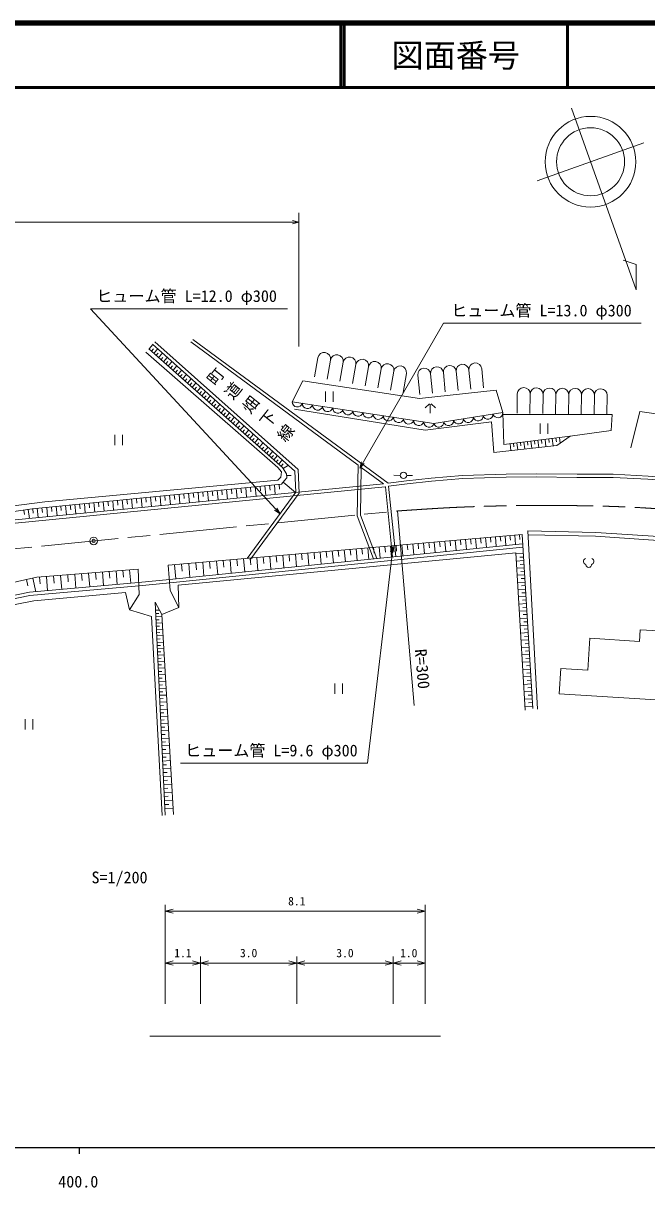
# Model space of a CAD drawing. Units: millimetres, scale not verified, with parts at other scales. Extents: x 40000 to 680000, y 20000 to 380000.
# Drawn here: x 459284 to 556346, y 198715 to 380000 of the extents above; entities that cross this region are included whole.
import ezdxf
from ezdxf.enums import TextEntityAlignment as Align

# ---------------------------------------------------------------- set-up
doc = ezdxf.new("R2010")
doc.units = ezdxf.units.MM
doc.header["$LTSCALE"] = 1000
doc.header["$PDMODE"] = 32
doc.header["$PDSIZE"] = 500
doc.linetypes.add('CHAIN', pattern=[18.5, 12, -1.5, 3.5, -1.5])
for name, color, linetype, lineweight in [('M-BGD', 7, 'Continuous', 13), ('M-BGD-HTXT', 7, 'Continuous', 13), ('M-BMK', 2, 'CHAIN', 13), ('M-BMK-SRVR', 3, 'Continuous', 13), ('M-STR-HTXT', 7, 'Continuous', 13), ('M-TTL', 2, 'Continuous', 140), ('M-TTL-BAND', 7, 'Continuous', 25), ('M-TTL-LINE', 7, 'Continuous', 50), ('M-TTL-TXT', 7, 'Continuous', 13)]:
    doc.layers.add(name, color=color, linetype=linetype, lineweight=lineweight)
doc.styles.add('@ＭＳ ゴシック', font='')
doc.styles.add('ＭＳ ゴシック', font='')
doc.styles.add('ＭＳ 明朝', font='')
doc.styles.get('@ＭＳ ゴシック').set_extended_font_data('@MS Gothic')
doc.styles.get('ＭＳ ゴシック').set_extended_font_data('MS Gothic')
doc.styles.get('ＭＳ 明朝').set_extended_font_data('MS Mincho')

msp = doc.modelspace()

# ---------------------------------------------------------------- linework, layer by layer
at = {"layer": 'M-BGD'}
for p, q in [((478857, 329308), (479460, 329987)), ((511416, 311214), (485385, 330386)), ((516074, 308404), (485682, 330789)), ((498910, 310840), (478351, 328816)), ((499225, 311192), (478853, 329311)), ((479231, 328976), (479532, 329315)), ((479605, 328644), (480207, 329322)), ((479979, 328312), (480280, 328651)), ((480352, 327980), (480954, 328657)), ((480726, 327648), (481027, 327986)), ((481100, 327316), (481701, 327993)), ((481474, 326984), (481774, 327322)), ((481848, 326652), (482448, 327328)), ((482222, 326320), (482521, 326657)), ((482595, 325988), (483195, 326663)), ((505141, 327921), (504621, 324966)), ((507111, 327574), (506590, 324619)), ((509080, 327227), (508560, 324272)), ((511050, 326880), (510530, 323925)), ((513020, 326533), (512499, 323578)), ((482969, 325656), (483269, 325993)), ((483343, 325324), (483942, 325998)), ((483717, 324992), (484016, 325328)), ((484091, 324660), (484689, 325333)), ((484465, 324327), (484763, 324664)), ((484838, 323995), (485436, 324668)), ((514989, 326186), (514469, 323231)), ((516959, 325839), (516439, 322884)), ((518929, 325492), (518408, 322537)), ((520706, 325217), (521007, 322232)), ((522696, 325417), (522997, 322432)), ((524686, 325617), (524986, 322633)), ((526676, 325818), (526976, 322833)), ((528666, 326018), (528966, 323033)), ((530656, 326219), (530956, 323234)), ((485212, 323663), (485511, 323999)), ((485586, 323331), (486183, 324003)), ((485960, 322999), (486258, 323335)), ((486334, 322667), (486930, 323338)), ((502793, 324349), (501157, 321078)), ((520966, 321587), (502793, 324349)), ((532924, 322896), (520966, 321587)), ((533942, 319406), (532924, 322896)), ((486708, 322335), (487005, 322670)), ((487081, 322003), (487676, 322673)), ((487455, 321671), (487752, 322006)), ((487829, 321339), (488423, 322008)), ((488203, 321007), (488500, 321341)), ((488577, 320675), (489170, 321343)), ((506321, 322685), (506321, 321085)), ((507521, 321085), (507521, 322685)), ((536200, 322294), (536154, 319294)), ((538199, 322263), (538153, 319264)), ((540199, 322233), (540153, 319233)), ((542199, 322202), (542153, 319202)), ((544199, 322171), (544153, 319171)), ((546198, 322140), (546152, 319141)), ((548198, 322109), (548152, 319110)), ((550198, 322079), (550152, 319079)), ((488951, 320343), (489247, 320677)), ((489324, 320011), (489917, 320678)), ((489698, 319679), (489994, 320012)), ((490072, 319347), (490664, 320013)), ((490446, 319015), (490742, 319348)), ((490820, 318683), (491411, 319348)), ((501520, 319915), (521838, 316680)), ((522514, 320766), (521855, 320107)), ((522655, 319307), (522655, 320707)), ((523455, 320107), (522797, 320766)), ((534087, 314427), (533942, 319406)), ((533951, 319077), (550943, 319079)), ((550834, 316626), (550943, 319079)), ((553849, 313907), (555255, 319553)), ((555255, 319553), (570329, 317330)), ((491194, 318351), (491489, 318683)), ((491567, 318019), (492158, 318684)), ((491941, 317687), (492236, 318019)), ((492315, 317355), (492905, 318019)), ((492689, 317023), (492983, 317354)), ((493063, 316691), (493652, 317354)), ((521838, 316680), (532197, 317952)), ((532197, 317952), (532561, 313191)), ((539766, 317675), (539766, 316075)), ((540966, 316075), (540966, 317675)), ((473545, 315925), (473545, 314325)), ((474745, 314325), (474745, 315925)), ((493437, 316359), (493731, 316690)), ((493810, 316027), (494399, 316689)), ((494184, 315695), (494478, 316025)), ((494558, 315363), (495145, 316024)), ((544446, 315699), (534087, 314427)), ((542374, 314281), (544446, 315699)), ((542785, 315495), (542891, 314635)), ((544446, 315699), (550834, 316626)), ((494932, 315031), (495225, 315361)), ((495306, 314698), (495892, 315359)), ((495680, 314366), (495973, 314696)), ((496054, 314034), (496639, 314694)), ((496427, 313702), (496720, 314032)), ((496801, 313370), (497386, 314029)), ((532561, 313191), (542374, 314281)), ((535080, 314549), (535210, 313485)), ((535611, 314614), (535677, 314082)), ((536143, 314679), (536275, 313604)), ((536681, 314745), (536747, 314208)), ((537219, 314811), (537352, 313723)), ((537763, 314878), (537829, 314334)), ((538306, 314945), (538442, 313844)), ((538857, 315013), (538924, 314462)), ((539407, 315080), (539544, 313967)), ((539964, 315148), (540032, 314592)), ((540520, 315217), (540658, 314091)), ((541083, 315286), (541152, 314723)), ((541646, 315355), (541786, 314216)), ((542216, 315425), (542286, 314856)), ((497175, 313038), (497467, 313367)), ((497549, 312706), (498133, 313364)), ((497923, 312374), (498214, 312703)), ((498297, 312042), (498880, 312699)), ((498670, 311710), (498962, 312038)), ((499044, 311378), (499627, 312034)), ((499470, 310183), (498910, 310840)), ((499666, 310826), (499225, 311192)), ((499384, 309354), (499470, 310183)), ((499418, 311046), (499739, 311407)), ((500264, 309850), (499666, 310826)), ((499754, 310682), (500578, 311187)), ((515349, 308317), (511908, 310850)), ((420759, 299016), (515349, 308317)), ((460654, 304417), (499499, 308263)), ((462656, 305472), (498921, 308869)), ((498921, 308869), (499384, 309354)), ((499115, 308225), (499189, 307480)), ((499499, 308263), (499962, 308801)), ((499736, 308538), (501651, 306970)), ((499962, 308801), (500293, 309232)), ((500293, 309232), (500264, 309850)), ((500276, 309584), (501007, 309618)), ((517975, 309619), (516963, 309648)), ((518974, 309604), (519880, 309578)), ((480574, 306389), (480720, 304912)), ((481313, 306462), (481386, 305724)), ((482052, 306536), (482198, 305057)), ((482791, 306609), (482864, 305870)), ((483530, 306682), (483676, 305203)), ((484270, 306755), (484343, 306016)), ((485009, 306828), (485156, 305348)), ((485750, 306902), (485823, 306162)), ((486490, 306975), (486637, 305494)), ((487231, 307048), (487304, 306308)), ((487971, 307122), (488118, 305639)), ((488713, 307195), (488786, 306454)), ((489454, 307269), (489601, 305785)), ((490196, 307342), (490269, 306600)), ((490937, 307415), (491084, 305931)), ((491680, 307489), (491753, 306747)), ((492422, 307562), (492569, 306077)), ((493165, 307636), (493238, 306893)), ((493907, 307710), (494055, 306223)), ((494651, 307783), (494724, 307040)), ((495394, 307857), (495541, 306369)), ((496138, 307930), (496212, 307187)), ((496882, 308004), (497029, 306515)), ((497626, 308078), (497700, 307333)), ((498370, 308152), (498518, 306662)), ((516769, 296912), (515674, 307847)), ((517266, 296962), (516170, 307912)), ((426003, 300805), (462656, 305472)), ((462194, 304569), (462266, 303837)), ((462926, 304642), (463071, 303177)), ((463658, 304714), (463731, 303982)), ((464391, 304787), (464536, 303321)), ((465124, 304859), (465196, 304126)), ((465857, 304932), (466002, 303465)), ((466590, 305005), (466663, 304271)), ((467324, 305077), (467469, 303609)), ((468058, 305150), (468131, 304416)), ((468792, 305223), (468938, 303753)), ((469527, 305295), (469599, 304561)), ((470261, 305368), (470407, 303898)), ((470996, 305441), (471069, 304706)), ((471732, 305514), (471877, 304042)), ((472467, 305586), (472540, 304851)), ((473203, 305659), (473349, 304187)), ((473939, 305732), (474012, 304996)), ((474675, 305805), (474821, 304332)), ((475412, 305878), (475485, 305141)), ((476148, 305951), (476294, 304477)), ((476885, 306024), (476958, 305287)), ((477623, 306097), (477769, 304622)), ((478360, 306170), (478433, 305432)), ((479098, 306243), (479244, 304767)), ((479836, 306316), (479909, 305578)), ((430670, 299991), (460654, 304417)), ((459350, 304224), (459451, 303544)), ((460030, 304325), (460241, 302898)), ((460744, 304426), (460815, 303708)), ((461462, 304497), (461607, 303033)), ((539318, 273225), (537818, 300976)), ((481837, 295626), (536932, 300413)), ((522444, 299155), (522516, 298321)), ((523277, 299227), (523420, 297584)), ((524099, 299298), (524170, 298477)), ((524920, 299370), (525061, 297750)), ((525730, 299440), (525800, 298630)), ((526540, 299510), (526679, 297913)), ((527339, 299580), (527408, 298781)), ((528137, 299649), (528274, 298074)), ((528925, 299718), (528993, 298930)), ((529712, 299786), (529847, 298233)), ((530488, 299854), (530556, 299077)), ((531265, 299921), (531398, 298390)), ((532030, 299988), (532097, 299222)), ((532796, 300054), (532927, 298544)), ((533550, 300120), (533616, 299365)), ((534305, 300185), (534435, 298697)), ((535049, 300250), (535114, 299506)), ((535794, 300315), (535921, 298847)), ((536527, 300378), (536591, 299645)), ((536932, 300413), (538591, 273298)), ((483381, 292498), (535995, 297563)), ((501642, 297347), (501811, 295401)), ((502615, 297432), (502699, 296459)), ((503588, 297516), (503755, 295597)), ((504547, 297600), (504631, 296640)), ((505507, 297683), (505671, 295791)), ((506453, 297765), (506535, 296819)), ((507399, 297847), (507561, 295982)), ((508332, 297928), (508413, 296996)), ((509264, 298009), (509424, 296170)), ((510184, 298089), (510264, 297170)), ((511104, 298169), (511261, 296356)), ((512010, 298248), (512089, 297341)), ((512917, 298327), (513073, 296539)), ((513811, 298404), (513889, 297510)), ((514705, 298482), (514859, 296719)), ((515587, 298559), (515663, 297677)), ((516468, 298635), (516619, 296897)), ((517338, 298711), (517413, 297842)), ((518207, 298786), (518356, 297072)), ((519064, 298861), (519138, 298004)), ((519921, 298935), (520068, 297245)), ((520766, 299009), (520839, 298164)), ((521611, 299082), (521756, 297416)), ((535995, 297563), (537440, 273056)), ((537113, 297461), (536005, 297393)), ((482168, 291703), (481837, 295626)), ((482833, 295713), (483025, 293503)), ((483938, 295809), (484034, 294704)), ((485043, 295905), (485232, 293726)), ((486132, 295999), (486227, 294910)), ((487222, 296094), (487408, 293946)), ((488296, 296187), (488389, 295113)), ((489370, 296281), (489554, 294163)), ((490429, 296373), (490521, 295314)), ((491488, 296465), (491669, 294376)), ((492532, 296556), (492623, 295511)), ((493576, 296646), (493755, 294587)), ((494606, 296736), (494696, 295706)), ((495636, 296825), (495812, 294795)), ((496651, 296913), (496739, 295898)), ((497666, 297002), (497840, 295000)), ((498667, 297089), (498754, 296088)), ((499668, 297176), (499839, 295202)), ((500655, 297261), (500741, 296274)), ((537180, 296353), (536070, 296285)), ((537146, 296907), (536593, 296873)), ((537214, 295798), (536659, 295764)), ((429401, 286731), (461386, 293746)), ((461386, 293746), (477161, 295030)), ((461822, 293782), (461909, 292705)), ((462898, 293869), (463077, 291666)), ((464000, 293959), (464090, 292857)), ((465102, 294048), (465279, 291864)), ((466194, 294137), (466283, 293045)), ((467286, 294226), (467462, 292060)), ((468369, 294314), (468457, 293231)), ((469452, 294402), (469627, 292255)), ((470526, 294490), (470613, 293416)), ((471600, 294577), (471773, 292448)), ((472664, 294664), (472751, 293599)), ((473729, 294750), (473900, 292639)), ((474784, 294836), (474870, 293781)), ((475840, 294922), (476010, 292829)), ((477161, 295030), (477306, 291056)), ((537248, 295243), (536136, 295175)), ((537316, 294131), (536201, 294062)), ((537282, 294687), (536726, 294653)), ((459771, 293392), (459987, 292405)), ((460758, 293608), (461221, 291499)), ((483493, 289037), (483381, 292498)), ((537384, 293016), (536267, 292947)), ((537453, 291898), (536333, 291830)), ((537350, 293573), (536793, 293539)), ((537419, 292457), (536860, 292423)), ((438427, 285669), (460912, 290097)), ((460912, 290097), (475197, 291406)), ((475197, 291406), (475828, 288657)), ((477306, 291056), (475828, 288657)), ((483493, 289037), (482168, 291703)), ((537521, 290779), (536399, 290710)), ((537487, 291339), (536927, 291304)), ((537556, 290218), (536995, 290183)), ((475828, 288657), (479245, 287639)), ((480840, 287963), (479823, 289853)), ((479823, 289853), (481365, 256717)), ((479880, 288614), (480475, 288642)), ((480840, 287963), (483493, 289037)), ((537590, 289656), (536465, 289588)), ((537659, 288532), (536532, 288463)), ((537624, 289094), (537062, 289060)), ((479245, 287639), (480905, 256662)), ((479903, 288115), (480369, 288136)), ((479927, 287615), (480858, 287659)), ((479950, 287116), (480421, 287138)), ((479973, 286616), (480916, 286660)), ((482649, 256808), (480840, 287963)), ((537728, 287404), (536598, 287335)), ((537693, 287968), (537130, 287933)), ((537762, 286839), (537197, 286805)), ((479996, 286117), (480474, 286139)), ((480020, 285617), (480974, 285662)), ((480043, 285118), (480526, 285140)), ((480066, 284619), (481032, 284663)), ((537797, 286275), (536665, 286205)), ((537866, 285142), (536731, 285073)), ((537831, 285708), (537265, 285674)), ((555218, 283763), (555333, 285595)), ((555333, 285595), (558238, 285413)), ((480089, 284119), (480578, 284142)), ((480113, 283620), (481090, 283665)), ((480136, 283120), (480630, 283143)), ((537936, 284008), (536798, 283938)), ((538005, 282870), (536865, 282801)), ((537901, 284575), (537333, 284540)), ((537970, 283439), (537402, 283404)), ((547155, 279284), (547467, 284250)), ((547467, 284250), (555218, 283763)), ((480159, 282621), (481148, 282667)), ((480183, 282121), (480683, 282144)), ((480206, 281621), (481206, 281667)), ((480229, 281115), (480735, 281138)), ((538075, 281730), (536933, 281661)), ((538040, 282300), (537470, 282266)), ((538110, 281159), (537539, 281124)), ((480253, 280609), (481265, 280656)), ((480277, 280097), (480788, 280121)), ((480301, 279586), (481324, 279633)), ((538145, 280588), (537000, 280518)), ((538215, 279443), (537067, 279373)), ((538180, 280016), (537607, 279981)), ((542729, 275606), (542977, 279547)), ((542977, 279547), (547155, 279284)), ((480325, 279068), (480842, 279092)), ((480349, 278550), (481384, 278598)), ((480373, 278027), (480897, 278051)), ((480397, 277503), (481445, 277552)), ((538285, 278296), (537135, 278226)), ((538250, 278870), (537676, 278835)), ((538320, 277721), (537745, 277686)), ((480422, 276973), (480952, 276998)), ((480447, 276443), (481506, 276493)), ((480472, 275907), (481008, 275932)), ((507790, 277189), (507790, 275589)), ((508990, 275589), (508990, 277189)), ((538355, 277146), (537203, 277076)), ((538426, 275994), (537271, 275923)), ((538391, 276570), (537814, 276535)), ((561629, 274419), (542729, 275606)), ((480497, 275372), (481569, 275421)), ((480522, 274829), (481064, 274855)), ((480547, 274287), (481631, 274338)), ((480573, 273739), (481121, 273764)), ((538496, 274839), (537339, 274768)), ((538461, 275416), (537884, 275381)), ((538532, 274260), (537953, 274224)), ((480598, 273190), (481695, 273242)), ((480624, 272636), (481179, 272661)), ((480650, 272081), (481760, 272133)), ((538567, 273681), (537407, 273610)), ((459581, 271669), (459581, 270069)), ((460781, 270069), (460781, 271669)), ((480676, 271520), (481237, 271546)), ((480702, 270958), (481825, 271011)), ((480729, 270391), (481296, 270417)), ((480755, 269823), (481891, 269876)), ((480782, 269248), (481356, 269275)), ((480809, 268674), (481957, 268728)), ((480836, 268093), (481417, 268120)), ((480863, 267512), (482025, 267566)), ((480890, 266924), (481478, 266952)), ((480917, 266336), (482093, 266391)), ((480945, 265742), (481540, 265769)), ((480973, 265147), (482162, 265203)), ((481001, 264546), (481602, 264574)), ((481029, 263944), (482232, 264000)), ((481057, 263336), (481666, 263364)), ((481085, 262727), (482302, 262784)), ((481114, 262112), (481730, 262140)), ((481143, 261496), (482374, 261553)), ((481172, 260873), (481794, 260902)), ((481201, 260250), (482446, 260308)), ((481230, 259620), (481860, 259650)), ((481259, 258990), (482519, 259049)), ((481289, 258353), (481926, 258383)), ((481319, 257716), (482593, 257775))]:
    msp.add_line(p, q, dxfattribs=at)
for points in [[(494139, 296695), (501737, 306978), (501582, 310294), (479419, 330024)], [(494541, 296398), (502245, 306824), (502071, 310528), (479751, 330398)], [(501157, 321078), (523219, 317698), (533942, 319406)], [(513800, 296612), (511259, 303328), (511416, 311214)], [(514315, 296664), (511760, 303415), (511908, 310850)], [(516074, 308404), (518969, 308780), (522808, 309193), (527673, 309607), (534453, 309825), (539167, 309871), (545494, 309798), (551138, 309798), (556572, 309507), (561613, 309155), (565998, 308791), (569775, 308537)], [(516170, 307912), (519028, 308284), (522856, 308696), (527703, 309107), (534463, 309326), (539167, 309371), (545491, 309298), (551125, 309298), (556541, 309008), (561575, 308656), (565961, 308293), (569744, 308038)], [(359692, 292510), (515635, 307842), (515674, 307847)], [(537818, 300976), (548403, 300743), (558199, 300101), (569188, 299219)], [(537851, 300375), (548377, 300143), (558155, 299502), (569150, 298621)], [(390783, 282144), (409250, 282138), (424984, 283528), (429645, 284600), (460302, 290914), (477284, 292442), (482074, 292904), (537051, 298459)], [(390784, 282644), (409228, 282638), (424905, 284023), (429538, 285088), (460229, 291409), (477238, 292940), (482024, 293402), (537021, 298958)]]:
    msp.add_lwpolyline(points, dxfattribs=at)
msp.add_circle((518475, 309622), 500, dxfattribs=at)
for centre, radius, start, end in [((506126, 327747), 1000, 350.00896, 170.00896), ((508096, 327400), 1000, 350.00896, 170.00896), ((510065, 327053), 1000, 350.00896, 170.00896), ((512035, 326706), 1000, 350.00896, 170.00896), ((514005, 326359), 1000, 350.00896, 170.00896), ((515974, 326012), 1000, 350.00896, 170.00896), ((517944, 325665), 1000, 350.00896, 170.00896), ((521701, 325317), 1000, 5.7514, 185.7514), ((523691, 325517), 1000, 5.7514, 185.7514), ((525681, 325718), 1000, 5.7514, 185.7514), ((527671, 325918), 1000, 5.7514, 185.7514), ((529661, 326119), 1000, 5.7514, 185.7514), ((537200, 322279), 1000, 359.1186, 179.1186), ((539199, 322248), 1000, 359.1186, 179.1186), ((541199, 322217), 1000, 359.1186, 179.1186), ((543199, 322186), 1000, 359.1186, 179.1186), ((545199, 322156), 1000, 359.1186, 179.1186), ((547198, 322125), 1000, 359.1186, 179.1186), ((549198, 322094), 1000, 359.1186, 179.1186), ((501961, 321060), 804, 178.71411, 343.86451), ((503537, 320819), 804, 178.71411, 343.86451), ((505112, 320577), 804, 178.71411, 343.86451), ((506688, 320336), 804, 178.71411, 343.86451), ((508264, 320094), 804, 178.71411, 343.86451), ((509840, 319853), 804, 178.71411, 343.86451), ((511416, 319612), 804, 178.71411, 343.86451), ((512992, 319370), 804, 178.71411, 343.86451), ((514568, 319129), 804, 178.71411, 343.86451), ((531632, 319119), 780, 194.91366, 3.19114), ((533163, 319363), 780, 194.91366, 3.19114), ((516144, 318887), 804, 178.71411, 343.86451), ((517720, 318646), 804, 178.71411, 343.86451), ((519295, 318404), 804, 178.71411, 343.86451), ((520871, 318163), 804, 178.71411, 343.86451), ((522447, 317921), 804, 178.71411, 343.86451), ((523973, 317899), 780, 194.91366, 3.19114), ((525505, 318143), 780, 194.91366, 3.19114), ((527036, 318387), 780, 194.91366, 3.19114), ((528568, 318631), 780, 194.91366, 3.19114), ((530100, 318875), 780, 194.91366, 3.19114), ((546990, 296210), 479, 113.44836, 257.2818), ((547311, 295717), 428, 176.52859, 3.47141), ((547632, 296210), 479, 282.7182, 66.55164)]:
    msp.add_arc(centre, radius, start, end, dxfattribs=at)
at = {"layer": 'M-BGD-HTXT'}
for p, q in [((481365, 227328), (481365, 242769)), ((481365, 241769), (482615, 242082)), ((481365, 241769), (521865, 241769)), ((481365, 241769), (482615, 241457)), ((521865, 241769), (520615, 242082)), ((521865, 241769), (520615, 241457)), ((521865, 227328), (521865, 242769)), ((481365, 227328), (481365, 234699)), ((481365, 233699), (482615, 234011)), ((486865, 233699), (485615, 234011)), ((486865, 227328), (486865, 234699)), ((486865, 233699), (488115, 234011)), ((501865, 233699), (500615, 234011)), ((501865, 227328), (501865, 234699)), ((501865, 233699), (503115, 234011)), ((516865, 233699), (515615, 234011)), ((516865, 227328), (516865, 234699)), ((516865, 233699), (518115, 234011)), ((521865, 233699), (520615, 234011)), ((481365, 233699), (486865, 233699)), ((481365, 233699), (482615, 233386)), ((486865, 233699), (485615, 233386)), ((486865, 233699), (501865, 233699)), ((486865, 233699), (488115, 233386)), ((501865, 233699), (500615, 233386)), ((501865, 233699), (516865, 233699)), ((501865, 233699), (503115, 233386)), ((516865, 233699), (515615, 233386)), ((516865, 233699), (521865, 233699)), ((516865, 233699), (518115, 233386)), ((521865, 233699), (520615, 233386)), ((481365, 222328), (478966, 222328)), ((481365, 222328), (486865, 222328)), ((486865, 222328), (499365, 222328)), ((499365, 222328), (516865, 222328)), ((516865, 222328), (521865, 222328)), ((521865, 222328), (524264, 222328))]:
    msp.add_line(p, q, dxfattribs=at)
at = {"layer": 'M-BMK'}
msp.add_line((370064, 289535), (517537, 304077), dxfattribs=at)
msp.add_open_spline([(517537, 304077), (524370, 304534), (526205, 304661), (531770, 304818), (537134, 304970), (540143, 304971), (545509, 304900), (554878, 304776), (558025, 304422), (569461, 303545)], degree=3, knots=[0, 0, 0, 0, 1, 1, 1, 2, 2, 2, 3, 3, 3, 3], dxfattribs=at)
at = {"layer": 'M-BMK-SRVR'}
for p, q in [((544644, 366767), (554682, 338497)), ((555914, 361398), (539284, 355494)), ((554720, 342440), (552698, 343098)), ((554682, 338497), (554720, 342440))]:
    msp.add_line(p, q, dxfattribs=at)
for centre, radius in [((547599, 358446), 7059), ((547599, 358446), 5294), ((470239, 299413), 600)]:
    msp.add_circle(centre, radius, dxfattribs=at)
msp.add_point((470239, 299413), dxfattribs=at)
at = {"layer": 'M-STR-HTXT'}
for p, q in [((502196, 329690), (502196, 350500)), ((502196, 349023), (359596, 349023)), ((502196, 349023), (501196, 349273)), ((502196, 349023), (501196, 348773)), ((499252, 303614), (469768, 335567)), ((469768, 335567), (500414, 335567)), ((511661, 310716), (524707, 333320)), ((524707, 333320), (555493, 333320)), ((511661, 310716), (511945, 311707)), ((511661, 310716), (512378, 311457)), ((499252, 303614), (498390, 304180)), ((499252, 303614), (498757, 304519)), ((517537, 304077), (520144, 273768)), ((516846, 298668), (512876, 264820)), ((516846, 298668), (516481, 297704)), ((516846, 298668), (516978, 297646)), ((512876, 264820), (483762, 264820))]:
    msp.add_line(p, q, dxfattribs=at)
at = {"layer": 'M-TTL'}
msp.add_line((680000, 380000), (40000, 380000), dxfattribs=at)
at = {"layer": 'M-TTL-BAND'}
for p, q in [((40000, 205000), (579000, 205000)), ((468000, 205000), (468000, 204000))]:
    msp.add_line(p, q, dxfattribs=at)
at = {"layer": 'M-TTL-LINE'}
for p, q in [((508747, 380000), (508747, 370000)), ((509247, 380000), (509247, 370000)), ((543997, 380000), (543997, 370000)), ((40000, 370000), (680000, 370000))]:
    msp.add_line(p, q, dxfattribs=at)

# ---------------------------------------------------------------- texts
at = {"layer": 'M-BGD', "insert": (488130, 325670), "char_height": 1833, "attachment_point": 4, "rotation": 321.358, "style": '@ＭＳ ゴシック'}
msp.add_mtext('\\T1.4;町道畑下線', dxfattribs=at)
at = {"layer": 'M-BGD-HTXT', "style": 'ＭＳ 明朝'}
msp.add_text('S=1/200', height=1833, dxfattribs=at).set_placement((469903, 245551), align=Align.BOTTOM_LEFT)
at = {"layer": 'M-BGD-HTXT', "style": 'ＭＳ ゴシック'}
for s, p in [('8.1', (501865, 242269)), ('1.1', (484135, 234199)), ('3.0', (494365, 234199)), ('3.0', (509365, 234199)), ('1.0', (519300, 234199))]:
    msp.add_text(s, height=1320, dxfattribs=at).set_placement(p, align=Align.BOTTOM_CENTER)
at = {"layer": 'M-STR-HTXT', "style": 'ＭＳ ゴシック'}
for s, p in [('ヒューム管 L=12.0 φ300', (484712, 336067)), ('ヒューム管 L=13.0 φ300', (539955, 333820)), ('ヒューム管 L=9.6 φ300', (497910, 265320))]:
    msp.add_text(s, height=1833, dxfattribs=at).set_placement(p, align=Align.BOTTOM_CENTER)
msp.add_text('R=300', height=1833, rotation=274.917, dxfattribs=at).set_placement((519692, 282471), align=Align.BOTTOM_LEFT)
at = {"layer": 'M-TTL-BAND', "style": 'ＭＳ ゴシック'}
msp.add_text('400.0', height=1833, dxfattribs=at).set_placement((467844, 198195), align=Align.BOTTOM_CENTER)
at = {"layer": 'M-TTL-TXT', "style": 'ＭＳ ゴシック'}
msp.add_text('図面番号', height=3666, dxfattribs=at).set_placement((526622, 375000), align=Align.MIDDLE_CENTER)

doc.saveas('drawing.dxf')
